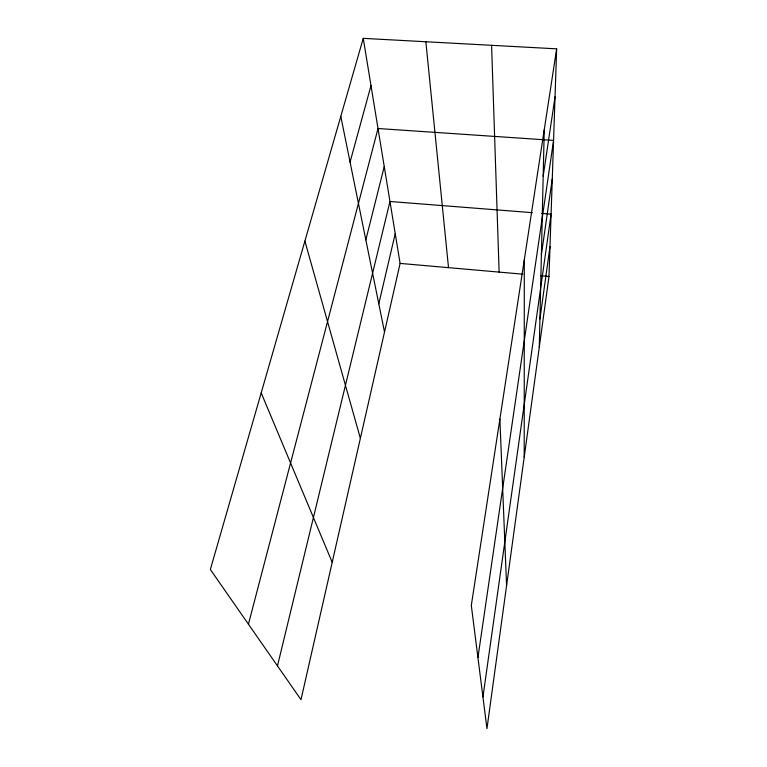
<?xml version="1.0" encoding="UTF-8"?>
<svg xmlns="http://www.w3.org/2000/svg" width="767" height="767" viewBox="0 0 767 767"><rect width="100%" height="100%" fill="white"/><g stroke="black" fill="none" stroke-linecap="round" stroke-linejoin="round"><path stroke-width="1.15" d="M524.206 457.132L524.292 259.898M539.287 347.24L544.234 129.834M556.65 48.839L471.312 605.47L486.959 728.65L548.99 276.484L556.65 48.839L363.251 38.35L210.35 569.497L301 699.677L400.106 263.407L363.251 38.35M539.93 318.995L549.997 246.571M482.942 696.973L551.089 214.146L541.694 213.408M541.387 254.721L552.278 178.893M477.927 657.578L553.573 140.409L378.016 128.511L248.431 624.194M543.18 176.189L555.04 96.891M378.802 303.809L395.235 233.657M277.481 665.909L389.962 201.481L532.298 212.67M365.84 239.85L384.248 166.554M350.068 162.077L370.988 85.607M400.106 263.407L522.873 274.183M540.677 275.746L548.99 276.484M261.192 392.886L332.197 562.316M304.892 241.097L360.365 438.321M340.797 116.354L384.516 332.015M425.848 41.744L448.513 267.654M499.892 419.05L506.575 585.71M491.589 45.311L499.125 272.103"/></g></svg>
